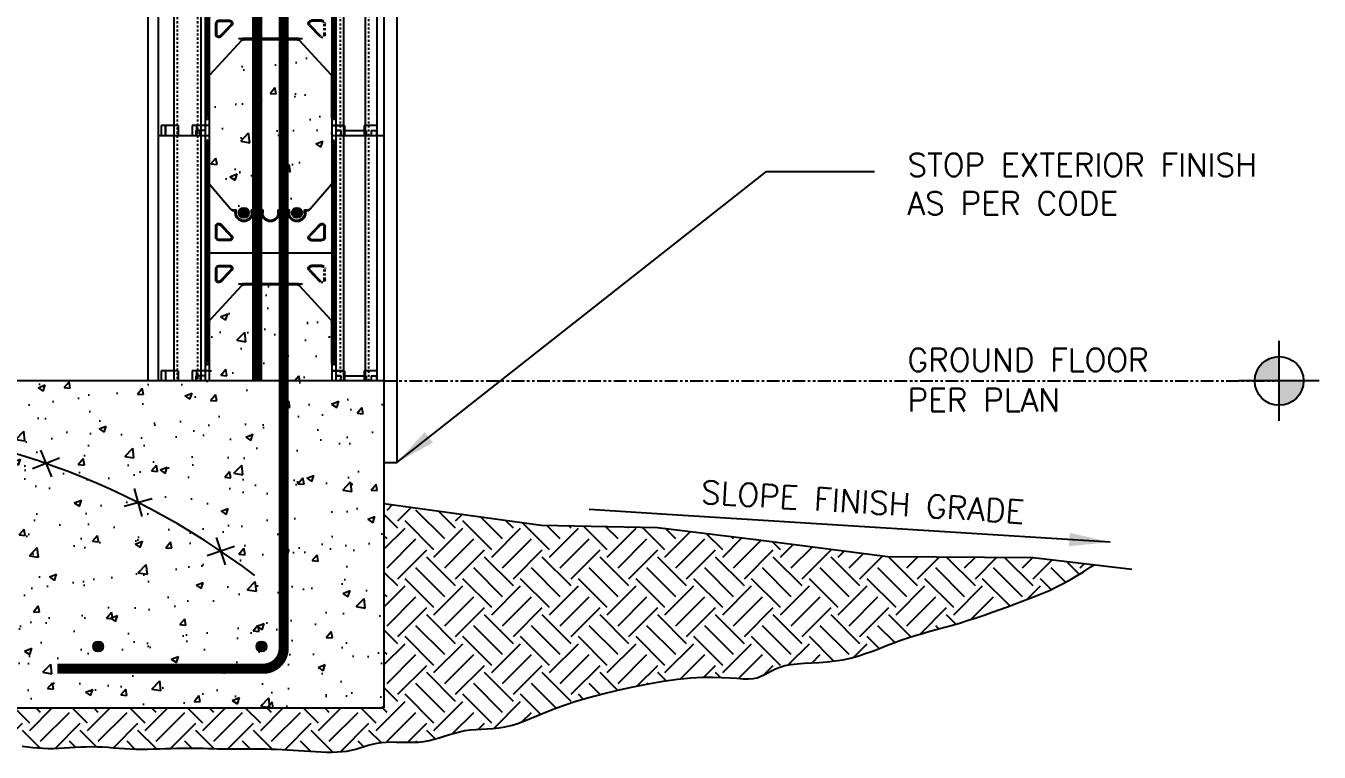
# Model space of a CAD drawing. Header units: inches. Extents: x -50 to 119, y -110 to 80.
# Drawn here: x 51.6 to 115, y -109.6 to -74.1 of the extents above; entities that cross this region are included whole.
import ezdxf

# ---------------------------------------------------------------- set-up
doc = ezdxf.new("R2010")
doc.units = ezdxf.units.IN
doc.header["$MEASUREMENT"] = 0
doc.linetypes.add('DASHED2', pattern=[0.375, 0.25, -0.125])
doc.linetypes.add('PHANTOM', pattern=[2.5, 1.25, -0.25, 0.25, -0.25, 0.25, -0.25])
for name, color, linetype in [('A-NOTE-SYMBOL', 7, 'Continuous'), ('A-SEC-DTL', 3, 'Continuous'), ('LAYER 12', 12, 'Continuous'), ('LAYER 13', 13, 'Continuous'), ('LAYER 5', 5, 'Continuous'), ('LAYER 7', 7, 'Continuous'), ('LAYER 8', 8, 'Continuous')]:
    doc.layers.add(name, color=color, linetype=linetype)
doc.styles.add('NOTES', font='simplex.shx', dxfattribs={"height": 1})
doc.dimstyles.new('DIM-16', dxfattribs={"dimscale": 16, "dimtxt": 0.09375, "dimasz": 0.125, "dimexe": 0.1875, "dimexo": 0.0625, "dimgap": 0.0625, "dimtad": 0, "dimtih": 1, "dimtoh": 1, "dimdec": 4, "dimzin": 3, "dimdsep": 46, "dimlunit": 4, "dimtxsty": 'NOTES', "dimcen": 0.0625, "dimclrt": 4, "dimadec": 0, "dimazin": 0, "dimtfac": 1, "dimtdec": 4, "dimtofl": 0, "dimtmove": 0, "dimatfit": 3, "dimfxl": 1, "dimfrac": 2, "dimtolj": 1, "dimtzin": 0, "dimarcsym": 0})

# ---------------------------------------------------------------- blocks, each defined once
blk = doc.blocks.new('A$C01DD0D20')
at = {"layer": 'LAYER 12'}
for p, q in [((0.35, 12.5), (0.975, 12.5)), ((0.35, 12.5), (0.35, 0)), ((0.35, 12.5), (0.975, 12.5)), ((0.35, 12.5), (0.35, 12)), ((0.925, 12.5), (0.925, 0)), ((0.975, 12.5), (0.975, 12)), ((0.975, 12.5), (0.975, 12)), ((1.937, 12.5), (1.937, 12)), ((1.937, 12.5), (2.562, 12.5)), ((1.937, 12.5), (1.937, 12)), ((1.937, 12.5), (2.562, 12.5)), ((1.987, 12.5), (1.987, 0)), ((2.112, 12.25), (2.112, 12)), ((2.112, 12.25), (2.362, 12.25)), ((2.362, 12.25), (2.362, 0)), ((2.562, 12.5), (2.562, 12)), ((8.562, 12.5), (9.187, 12.5)), ((8.562, 12.5), (8.562, 12)), ((8.562, 12.5), (9.187, 12.5)), ((8.762, 12.25), (8.762, 0)), ((8.762, 12.25), (9.012, 12.25)), ((8.762, 12.25), (8.762, 12)), ((8.762, 12.25), (9.012, 12.25)), ((9.012, 12.25), (9.012, 12)), ((9.012, 12.25), (9.012, 12)), ((9.187, 12.5), (9.187, 12)), ((9.187, 12.5), (9.187, 12)), ((10.087, 12.5), (10.087, 12)), ((10.087, 12.5), (10.712, 12.5)), ((10.087, 12.5), (10.087, 12)), ((10.087, 12.5), (10.712, 12.5)), ((10.712, 12.5), (10.712, 12)), ((10.712, 12.5), (10.712, 12)), ((2.41, 11.727), (2.497, 11.777)), ((2.456, 11.648), (2.41, 11.727)), ((2.462, 11.625), (2.462, 0.927)), ((2.462, 11.586), (2.462, 11.623)), ((2.497, 11.777), (2.556, 11.675)), ((2.562, 11.65), (2.562, 9.67)), ((8.562, 9.67), (8.562, 11.65)), ((8.569, 11.675), (8.628, 11.777)), ((8.628, 11.777), (8.715, 11.727)), ((8.662, 11.625), (8.662, 0.927)), ((8.662, 11.623), (8.662, 11.586)), ((8.715, 11.727), (8.669, 11.648)), ((8.977, 12), (8.977, 0)), ((10.297, 12), (10.297, 0)), ((2.562, 9.67), (2.562, 2.909)), ((2.59, 9.601), (3.608, 8.411)), ((7.517, 8.411), (8.535, 9.601)), ((8.562, 2.909), (8.562, 9.67)), ((3.68, 8.38), (3.687, 8.38)), ((3.837, 8.38), (3.68, 8.38)), ((3.687, 8.38), (3.687, 8.33)), ((3.687, 8.33), (3.787, 8.33)), ((3.837, 8.28), (3.837, 8.225)), ((3.887, 8.225), (3.887, 8.33)), ((4.637, 8.33), (4.637, 8.225)), ((5.137, 8.38), (4.687, 8.38)), ((4.687, 8.225), (4.687, 8.28)), ((4.737, 8.33), (5.087, 8.33)), ((5.137, 8.28), (5.137, 8.225)), ((5.187, 8.225), (5.187, 8.33)), ((5.937, 8.33), (5.937, 8.225)), ((6.437, 8.38), (5.987, 8.38)), ((5.987, 8.225), (5.987, 8.28)), ((6.037, 8.33), (6.387, 8.33)), ((6.437, 8.28), (6.437, 8.225)), ((6.487, 8.225), (6.487, 8.33)), ((7.237, 8.33), (7.237, 8.225)), ((7.445, 8.38), (7.287, 8.38)), ((7.287, 8.225), (7.287, 8.28)), ((7.337, 8.33), (7.437, 8.33)), ((7.437, 8.33), (7.437, 8.38)), ((7.437, 8.38), (7.445, 8.38)), ((3.11, 7.63), (3.629, 7.089)), ((3.146, 7.665), (3.665, 7.124)), ((7.979, 7.665), (7.46, 7.124)), ((8.015, 7.63), (7.496, 7.089)), ((2.887, 7.02), (2.887, 7.561)), ((2.937, 7.02), (2.937, 7.561)), ((8.187, 7.02), (8.187, 7.561)), ((8.237, 7.02), (8.237, 7.561)), ((3.557, 6.92), (3.037, 6.92)), ((3.557, 6.87), (3.037, 6.87)), ((7.568, 6.92), (8.087, 6.92)), ((7.568, 6.87), (8.087, 6.87)), ((2.462, 6.25), (8.662, 6.25)), ((3.037, 5.65), (3.557, 5.65)), ((3.037, 5.6), (3.557, 5.6)), ((3.629, 5.431), (3.11, 4.89)), ((3.665, 5.396), (3.146, 4.855)), ((7.46, 5.396), (7.979, 4.855)), ((7.496, 5.431), (8.015, 4.89)), ((8.087, 5.65), (7.568, 5.65)), ((8.087, 5.6), (7.568, 5.6)), ((8.187, 4.959), (8.187, 5.5)), ((8.237, 4.959), (8.237, 5.5)), ((2.592, 2.979), (4.144, 4.656)), ((4.192, 4.77), (4.036, 4.755)), ((4.036, 4.735), (4.192, 4.72)), ((5.562, 4.77), (4.192, 4.77)), ((4.192, 4.72), (5.562, 4.72)), ((4.25, 4.7), (5.562, 4.7)), ((6.933, 4.77), (5.562, 4.77)), ((5.562, 4.72), (6.933, 4.72)), ((5.562, 4.7), (6.875, 4.7)), ((7.089, 4.755), (6.933, 4.77)), ((6.933, 4.72), (7.089, 4.735)), ((6.981, 4.656), (8.533, 2.979)), ((2.562, 0.9), (2.562, 2.909)), ((8.562, 2.909), (8.562, 0.9)), ((2.456, 0.902), (2.41, 0.823)), ((2.41, 0.823), (2.497, 0.773)), ((2.462, 0.964), (2.462, 0.927)), ((2.497, 0.773), (2.556, 0.875)), ((8.569, 0.875), (8.628, 0.773)), ((8.628, 0.773), (8.715, 0.823)), ((8.662, 0.927), (8.662, 0.964)), ((8.715, 0.823), (8.669, 0.902)), ((0.35, 0.5), (0.975, 0.5)), ((0.35, 0.5), (0.975, 0.5)), ((0.35, 0.5), (0.35, 0)), ((0.35, 0.5), (0.975, 0.5)), ((0.35, 0.5), (0.35, 0)), ((0.35, 0.5), (0.975, 0.5)), ((0.35, 0.5), (0.975, 0.5)), ((0.35, 0.5), (0.975, 0.5)), ((0.35, 0.5), (0.975, 0.5)), ((0.35, 0.5), (0.35, 0)), ((0.35, 0.5), (0.975, 0.5)), ((0.35, 0.5), (0.35, 0)), ((0.35, 0.5), (0.975, 0.5)), ((0.35, 0.5), (0.975, 0.5)), ((0.35, 0.5), (0.975, 0.5)), ((0.35, 0.5), (0.975, 0.5)), ((0.35, 0.5), (0.35, 0)), ((0.35, 0.5), (0.975, 0.5)), ((0.35, 0.5), (0.975, 0.5)), ((0.35, 0.5), (0.975, 0.5)), ((0.35, 0.5), (0.975, 0.5)), ((0.35, 0.5), (0.35, 0)), ((0.35, 0.5), (0.975, 0.5)), ((0.35, 0.5), (0.975, 0.5)), ((0.35, 0.5), (0.975, 0.5)), ((0.35, 0.5), (0.35, 0)), ((0.35, 0.5), (0.975, 0.5)), ((0.35, 0.5), (0.35, 0)), ((0.35, 0.5), (0.35, 0)), ((0.375, 0.25), (0.375, 0)), ((0.625, 0.25), (0.375, 0.25)), ((0.375, 0.25), (0.375, 0)), ((0.625, 0.25), (0.375, 0.25)), ((0.375, 0.25), (0.375, 0)), ((0.625, 0.25), (0.375, 0.25)), ((0.625, 0.25), (0.625, 0)), ((0.625, 0.25), (0.625, 0)), ((0.625, 0.25), (0.625, 0)), ((1.937, 0.25), (0.875, 0.25)), ((0.875, 0.25), (0.875, 0)), ((1.937, 0.25), (0.875, 0.25)), ((0.875, 0.25), (0.875, 0)), ((1.937, 0.25), (0.875, 0.25)), ((0.875, 0.25), (0.875, 0)), ((0.975, 0.5), (0.975, 0)), ((0.975, 0.5), (0.975, 0)), ((0.975, 0.5), (0.975, 0)), ((0.975, 0.5), (0.975, 0)), ((0.975, 0.5), (0.975, 0)), ((0.975, 0.5), (0.975, 0)), ((0.975, 0.5), (0.975, 0)), ((0.975, 0.5), (0.975, 0)), ((0.975, 0.5), (0.975, 0)), ((0.975, 0.5), (0.975, 0)), ((0.975, 0.5), (0.975, 0)), ((0.975, 0.5), (0.975, 0)), ((0.975, 0.5), (0.975, 0)), ((0.975, 0.5), (0.975, 0)), ((0.975, 0.5), (0.975, 0)), ((0.975, 0.5), (0.975, 0)), ((0.975, 0.5), (0.975, 0)), ((0.975, 0.5), (0.975, 0)), ((0.975, 0.5), (0.975, 0)), ((0.975, 0.5), (0.975, 0)), ((1.937, 0.5), (1.937, 0)), ((1.937, 0.5), (2.562, 0.5)), ((1.937, 0.5), (1.937, 0)), ((1.937, 0.5), (2.562, 0.5)), ((1.937, 0.5), (1.937, 0)), ((1.937, 0.5), (2.562, 0.5)), ((1.937, 0.5), (1.937, 0)), ((1.937, 0.5), (2.562, 0.5)), ((1.937, 0.5), (1.937, 0)), ((1.937, 0.5), (2.562, 0.5)), ((1.937, 0.5), (1.937, 0)), ((1.937, 0.5), (2.562, 0.5)), ((1.937, 0.5), (1.937, 0)), ((1.937, 0.5), (2.562, 0.5)), ((1.937, 0.5), (1.937, 0)), ((2.562, 0.5), (1.937, 0.5)), ((1.937, 0.5), (1.937, 0)), ((1.937, 0.5), (2.562, 0.5)), ((1.937, 0.5), (1.937, 0)), ((1.937, 0.5), (2.562, 0.5)), ((1.937, 0.5), (1.937, 0)), ((1.937, 0.5), (2.562, 0.5)), ((1.937, 0.5), (1.937, 0)), ((1.937, 0.5), (2.562, 0.5)), ((1.937, 0.5), (1.937, 0)), ((1.937, 0.5), (2.562, 0.5)), ((1.937, 0.5), (1.937, 0)), ((1.937, 0.5), (2.562, 0.5)), ((1.937, 0.5), (1.937, 0)), ((1.937, 0.5), (2.562, 0.5)), ((1.937, 0.5), (1.937, 0)), ((1.937, 0.5), (2.562, 0.5)), ((1.937, 0.5), (1.937, 0)), ((1.937, 0.5), (2.562, 0.5)), ((1.937, 0.5), (1.937, 0)), ((1.937, 0.5), (2.562, 0.5)), ((1.937, 0.5), (1.937, 0)), ((2.562, 0.5), (1.937, 0.5)), ((1.937, 0.5), (1.937, 0)), ((1.937, 0.5), (2.562, 0.5)), ((1.937, 0.5), (1.937, 0)), ((1.937, 0.5), (2.562, 0.5)), ((1.937, 0.5), (1.937, 0)), ((2.562, 0.5), (1.937, 0.5)), ((1.937, 0.5), (1.937, 0)), ((1.937, 0.5), (2.562, 0.5)), ((2.112, 0.25), (2.112, 0)), ((2.112, 0.25), (2.362, 0.25)), ((2.112, 0.25), (2.112, 0)), ((2.112, 0.25), (2.362, 0.25)), ((2.112, 0.25), (2.112, 0)), ((2.112, 0.25), (2.362, 0.25)), ((2.112, 0.25), (2.112, 0)), ((2.362, 0.25), (2.112, 0.25)), ((2.112, 0.25), (2.112, 0)), ((2.112, 0.25), (2.362, 0.25)), ((2.112, 0.25), (2.112, 0)), ((2.112, 0.25), (2.362, 0.25)), ((2.112, 0.25), (2.112, 0)), ((2.112, 0.25), (2.362, 0.25)), ((2.112, 0.25), (2.112, 0)), ((2.112, 0.25), (2.362, 0.25)), ((2.112, 0.25), (2.112, 0)), ((2.112, 0.25), (2.362, 0.25)), ((2.112, 0.25), (2.112, 0)), ((2.362, 0.25), (2.112, 0.25)), ((2.112, 0.25), (2.112, 0)), ((2.112, 0.25), (2.362, 0.25)), ((2.112, 0.25), (2.112, 0)), ((2.362, 0.25), (2.112, 0.25)), ((2.362, 0.25), (2.362, 0)), ((2.362, 0.25), (2.362, 0)), ((2.362, 0.25), (2.362, 0)), ((2.562, 0.5), (2.562, 0)), ((2.562, 0.5), (2.562, 0)), ((2.562, 0.5), (2.562, 0)), ((2.562, 0.5), (2.562, 0)), ((2.562, 0.5), (2.562, 0)), ((2.562, 0.5), (2.562, 0)), ((2.562, 0.5), (2.562, 0)), ((2.562, 0.5), (2.562, 0)), ((2.562, 0.5), (2.562, 0)), ((2.562, 0.5), (2.562, 0)), ((2.562, 0.5), (2.562, 0)), ((8.562, 0.5), (9.183, 0.5)), ((8.562, 0.5), (9.183, 0.5)), ((8.562, 0.5), (9.183, 0.5)), ((8.758, 0.25), (8.758, 0)), ((8.758, 0.25), (9.008, 0.25)), ((8.758, 0.25), (9.008, 0.25)), ((8.758, 0.25), (8.758, 0)), ((8.758, 0.25), (9.008, 0.25)), ((8.762, 0.5), (8.762, 0)), ((8.762, 0.5), (9.387, 0.5)), ((8.962, 0.25), (9.212, 0.25)), ((9.008, 0.25), (9.008, 0)), ((9.008, 0.25), (9.008, 0)), ((9.008, 0.25), (9.008, 0)), ((9.183, 0.5), (9.183, 0)), ((9.183, 0.5), (9.183, 0)), ((9.183, 0.5), (9.183, 0)), ((9.212, 0.25), (9.212, 0)), ((9.387, 0.5), (9.387, 0)), ((10.083, 0.5), (10.083, 0)), ((10.083, 0.5), (10.708, 0.5)), ((10.083, 0.5), (10.083, 0)), ((10.083, 0.5), (10.708, 0.5)), ((10.083, 0.5), (10.083, 0)), ((10.083, 0.5), (10.708, 0.5)), ((10.287, 0.5), (10.287, 0)), ((10.287, 0.5), (10.912, 0.5)), ((10.708, 0.5), (10.708, 0)), ((10.708, 0.5), (10.708, 0)), ((10.708, 0.5), (10.708, 0)), ((10.912, 0.5), (10.912, 0))]:
    blk.add_line(p, q, dxfattribs=at)
at = {"layer": 'LAYER 12', "linetype": 'DASHED2', "ltscale": 0.15}
for p, q in [((0.765, 12.5), (0.765, 0)), ((2.147, 12.5), (2.147, 0)), ((9.137, 12), (9.137, 0)), ((10.137, 12), (10.137, 0)), ((2.887, 4.959), (2.887, 5.5)), ((2.937, 4.959), (2.937, 5.5))]:
    blk.add_line(p, q, dxfattribs=at)
at = {"layer": 'LAYER 12'}
for centre, radius, start, end in [((2.412, 11.623), 0.05, 0, 30), ((2.512, 11.65), 0.05, 0, 30), ((8.612, 11.65), 0.05, 150, 180), ((8.712, 11.623), 0.05, 150, 180), ((2.662, 9.67), 0.1, 180, 223.83086), ((8.462, 9.67), 0.1, 316.16914, 360), ((3.68, 8.48), 0.1, 223.83086, 270), ((3.787, 8.28), 0.05, 360, 90), ((3.837, 8.33), 0.05, 0, 90), ((4.687, 8.33), 0.05, 90, 180), ((4.737, 8.28), 0.05, 90, 180), ((5.087, 8.28), 0.05, 360, 90), ((5.137, 8.33), 0.05, 0, 90), ((5.987, 8.33), 0.05, 90, 180), ((6.037, 8.28), 0.05, 90, 180), ((6.387, 8.28), 0.05, 0, 90), ((6.437, 8.33), 0.05, 0, 90), ((7.287, 8.33), 0.05, 90, 180), ((7.337, 8.28), 0.05, 90, 180), ((7.445, 8.48), 0.1, 270, 316.16914), ((3.037, 7.561), 0.15, 43.83086, 180), ((3.037, 7.561), 0.1, 43.83086, 180), ((4.262, 8.225), 0.425, 180, 360), ((4.262, 8.225), 0.375, 180, 0), ((5.562, 8.225), 0.425, 180, 270), ((5.562, 8.225), 0.375, 180, 270), ((5.562, 8.225), 0.425, 270, 0), ((5.562, 8.225), 0.375, 270, 0), ((6.862, 8.225), 0.425, 180, 0), ((6.862, 8.225), 0.375, 180, 0), ((8.087, 7.561), 0.15, 0, 136.16914), ((8.087, 7.561), 0.1, 0, 136.16914), ((3.037, 7.02), 0.15, 180, 270), ((3.037, 7.02), 0.1, 180, 270), ((3.557, 7.02), 0.15, 270, 43.83086), ((3.557, 7.02), 0.1, 270, 43.83086), ((7.568, 7.02), 0.15, 136.16914, 270), ((7.568, 7.02), 0.1, 136.16914, 270), ((8.087, 7.02), 0.15, 270, 0), ((8.087, 7.02), 0.1, 270, 360), ((3.557, 5.5), 0.15, 316.16914, 90), ((3.557, 5.5), 0.1, 316.16914, 90), ((7.568, 5.5), 0.15, 90, 223.83086), ((7.568, 5.5), 0.1, 90, 223.83086), ((8.087, 5.5), 0.15, 360, 90), ((8.087, 5.5), 0.1, 0, 90), ((4.037, 4.745), 0.01, 97.40989, 262.59011), ((4.25, 4.55), 0.15, 90, 135), ((6.875, 4.55), 0.15, 45, 90), ((7.088, 4.745), 0.01, 277.40989, 82.59011), ((8.087, 4.959), 0.15, 223.83086, 360), ((8.087, 4.959), 0.1, 223.83086, 0), ((2.662, 2.909), 0.1, 135, 180), ((8.462, 2.909), 0.1, 360, 45), ((2.412, 0.927), 0.05, 330, 360), ((2.512, 0.9), 0.05, 330, 360), ((8.612, 0.9), 0.05, 180, 210), ((8.712, 0.927), 0.05, 180, 210)]:
    blk.add_arc(centre, radius, start, end, dxfattribs=at)
at = {"layer": 'LAYER 12', "linetype": 'DASHED2', "ltscale": 0.15}
for centre, radius, start, end in [((3.037, 5.5), 0.15, 90, 180), ((3.037, 5.5), 0.1, 90, 180), ((3.037, 4.959), 0.15, 180, 316.16914), ((3.037, 4.959), 0.1, 180, 316.16914)]:
    blk.add_arc(centre, radius, start, end, dxfattribs=at)
at = {"layer": 'LAYER 5'}
for p, q in [((2.562, 12.5), (2.562, 0)), ((8.562, 12.5), (8.562, 0)), ((0, 12), (0, 0)), ((0, 12), (2.562, 12)), ((8.562, 12), (11.062, 12)), ((11.062, 12), (11.062, 0)), ((0, 0), (2.562, 0)), ((8.562, 0), (11.062, 0))]:
    blk.add_line(p, q, dxfattribs=at)
blk = doc.blocks.new('ELEVATION-MARK')
at = {"layer": 'A-NOTE-SYMBOL'}
h = blk.add_hatch(color=256, dxfattribs=at)
h.paths.add_polyline_path([(0, 0), (0, 0.1136, 0.414214), (-0.1136, 0)])
h.paths.add_polyline_path([(0, -0.1136, 0.414214), (0.1136, 0), (0, 0)])
for p, q in [((0, -0.1865), (0, 0.1865)), ((0.1865, 0), (-0.1865, 0))]:
    blk.add_line(p, q, dxfattribs=at)
at = {"layer": 'A-NOTE-SYMBOL', "color": 3}
blk.add_circle((0, 0), 0.1136, dxfattribs=at)

msp = doc.modelspace()

# ---------------------------------------------------------------- hatches: boundary and pattern name
at = {"layer": 'LAYER 12'}
h = msp.add_hatch(dxfattribs=at)
h.set_pattern_fill('EARTH', color=256, scale=8, angle=45, style=0)
h.set_pattern_definition([(45, (16.125, -109.6004), (2e-16, 2.828427), [2, -2]), (45, (15.5946, -109.07), (2e-16, 2.828427), [2, -2]), (45, (15.0643, -108.5397), (2e-16, 2.828427), [2, -2]), (135, (15.0643, -108.1862), (-2.828427, 4e-16), [2, -2]), (135, (15.5946, -107.6558), (-2.828427, 4e-16), [2, -2]), (135, (16.125, -107.1255), (-2.828427, 4e-16), [2, -2])])
h.paths.add_polyline_path([(27.18742, -95.42978), (27.18742, -98.24682), (27.48001, -98.35058), (27.80528, -98.47083), (28.12411, -98.58821), (28.43925, -98.69823), (28.75348, -98.7964), (29.06955, -98.87822), (29.39021, -98.93919), (29.71754, -98.97658), (30.0508, -98.99465), (30.38856, -98.99943), (30.72938, -98.99697), (31.07184, -98.99327), (31.41451, -98.99438), (31.75595, -99.00632), (32.09473, -99.03512), (32.42973, -99.08556), (32.76104, -99.15747), (33.08909, -99.24941), (33.41427, -99.35994), (33.737, -99.48764), (34.05768, -99.63108), (34.37673, -99.78883), (34.69455, -99.95945), (35.01087, -100.14167), (35.3227, -100.33483), (35.62634, -100.53841), (35.91813, -100.7519), (36.19437, -100.97479), (36.4514, -101.20657), (36.68552, -101.44673), (36.89306, -101.69476), (37.07243, -101.94995), (37.23044, -102.21075), (37.37598, -102.47544), (37.51793, -102.74227), (37.66521, -103.00951), (37.82669, -103.27543), (38.01128, -103.53827), (38.22787, -103.79632), (38.48242, -104.04823), (38.76918, -104.29432), (39.07945, -104.5353), (39.40455, -104.77189), (39.73578, -105.00479), (40.06446, -105.23474), (40.38189, -105.46243), (40.67938, -105.68859), (40.95058, -105.91334), (41.19847, -106.13441), (41.42837, -106.34894), (41.64559, -106.55407), (41.85545, -106.74693), (42.06326, -106.92467), (42.27435, -107.08443), (42.49402, -107.22334), (42.72678, -107.33982), (42.97387, -107.43739), (43.23569, -107.52086), (43.51268, -107.59504), (43.80525, -107.66471), (44.11381, -107.73469), (44.43879, -107.80978), (44.7806, -107.89478), (45.13907, -107.99308), (45.51158, -108.10236), (45.89493, -108.21889), (46.28593, -108.33894), (46.68136, -108.45878), (47.07801, -108.57468), (47.47269, -108.68291), (47.86219, -108.77973), (48.24372, -108.8624), (48.6162, -108.93205), (48.97894, -108.99081), (49.33128, -109.0408), (49.67255, -109.08414), (50.00207, -109.12296), (50.31918, -109.15936), (50.62319, -109.19548), (50.91392, -109.23282), (51.19306, -109.27052), (51.46281, -109.30706), (51.72532, -109.34097), (51.9828, -109.37076), (52.2374, -109.39492), (52.49132, -109.41198), (52.74672, -109.42045), (53.00534, -109.41947), (53.26706, -109.41082), (53.53129, -109.39689), (53.79748, -109.3801), (54.24908, -109.35098), (54.60201, -109.3366), (54.87026, -109.33241), (55.1378, -109.33665), (55.40512, -109.348), (55.67289, -109.36439), (55.94181, -109.38377), (56.21256, -109.40405), (56.48584, -109.4232), (56.76233, -109.43913), (57.04272, -109.44979), (57.32731, -109.45371), (57.61489, -109.45178), (57.90384, -109.44549), (58.19256, -109.43634), (58.47944, -109.42581), (58.95096, -109.40849), (59.31304, -109.40088), (59.57695, -109.39935), (59.83353, -109.40149), (60.08368, -109.40638), (60.32832, -109.41311), (60.56838, -109.42075), (60.80477, -109.42839), (61.03841, -109.43512), (61.27021, -109.44001), (61.50108, -109.44241), (61.73183, -109.44276), (61.96327, -109.44173), (62.1962, -109.44001), (62.58836, -109.43714), (62.91196, -109.4376), (63.15889, -109.44001), (63.41108, -109.44501), (63.66821, -109.45254), (63.92969, -109.46236), (64.19496, -109.47424), (64.46344, -109.48796), (64.73456, -109.50328), (65.00775, -109.51998), (65.28242, -109.53782), (65.55782, -109.55629), (65.83241, -109.57374), (66.10449, -109.5882), (66.37232, -109.59773), (66.63419, -109.60039), (66.88837, -109.59422), (67.13315, -109.57727), (67.36681, -109.5476), (67.58846, -109.50425), (67.8006, -109.45025), (68.00654, -109.38959), (68.37421, -109.275), (68.74251, -109.17458), (69.05976, -109.12701), (69.29741, -109.10926), (69.5463, -109.10423), (69.80391, -109.10723), (70.06771, -109.11356), (70.33517, -109.11851), (70.60379, -109.11738), (70.87103, -109.10548), (71.13437, -109.0781), (71.39197, -109.03214), (71.64476, -108.97081), (71.89434, -108.89894), (72.14231, -108.82134), (72.56106, -108.68875), (72.89265, -108.60229), (73.15025, -108.54991), (73.41392, -108.51413), (73.68343, -108.49107), (73.95822, -108.47512), (74.23771, -108.46066), (74.52133, -108.44207), (74.8085, -108.41374), (75.09865, -108.37005), (75.39122, -108.30538), (75.68723, -108.21559), (75.99422, -108.10241), (76.3213, -107.96905), (76.67761, -107.81871), (77.07229, -107.65459), (77.51447, -107.4799), (78.01328, -107.29785), (78.57785, -107.11163), (79.21273, -106.92467), (79.90409, -106.74128), (80.63353, -106.56597), (81.38264, -106.40326), (82.13301, -106.25767), (82.86623, -106.13371), (83.56389, -106.03592), (84.20758, -105.9688), (84.78291, -105.93477), (85.29157, -105.92781), (85.73926, -105.93979), (86.13169, -105.96258), (86.47454, -105.98806), (86.77354, -106.00809), (87.03437, -106.01455), (87.26274, -105.99931), (87.46478, -105.95667), (87.6483, -105.89063), (87.82152, -105.80761), (87.99269, -105.71405), (88.29194, -105.54924), (88.57617, -105.43441), (88.82143, -105.36296), (89.10339, -105.31111), (89.41829, -105.27519), (89.75993, -105.24956), (90.12216, -105.22856), (90.4988, -105.20653), (90.88367, -105.17782), (91.2706, -105.13676), (91.65341, -105.0777), (92.02724, -104.99664), (92.39245, -104.89616), (92.75071, -104.78051), (93.1037, -104.65393), (93.45309, -104.52066), (93.80055, -104.38495), (94.14775, -104.25105), (94.49637, -104.12318), (94.84784, -104.00451), (95.20265, -103.89381), (95.56107, -103.78876), (95.92334, -103.68706), (96.28973, -103.58639), (96.66049, -103.48443), (97.03588, -103.37887), (97.41617, -103.2674), (97.80117, -103.14834), (98.18899, -103.0226), (98.57734, -102.89171), (98.96388, -102.75722), (99.3463, -102.62068), (99.7223, -102.48362), (100.08955, -102.34759), (100.44573, -102.21413), (100.78946, -102.08394), (101.12303, -101.95433), (101.44965, -101.82176), (101.77254, -101.6827), (102.09491, -101.53361), (102.41999, -101.37095), (102.75098, -101.1912), (103.09111, -100.99081), (103.44356, -100.76817), (103.96449, -100.43008), (100.98114, -100.07682), (93.84697, -100.02591), (87.52814, -99.21121), (82.58518, -98.60019), (76.87785, -98.49835), (69.18742, -97.42978), (69.18742, -107.42978), (51.18742, -107.42978), (39.18742, -95.42978)])
at = {"layer": 'LAYER 13'}
h = msp.add_hatch(dxfattribs=at)
h.set_pattern_fill('AR-CONC', color=256, scale=0.5, style=0)
h.set_pattern_definition([(50, (-9.1585, -8.0935), (3.5863, -0.31376), [0.375, -4.125]), (355, (-9.1585, -8.0935), (-0.69376, 3.76096), [0.3, -3.3]), (100.4514, (-8.8596, -8.1197), (2.89255, 3.4472), [0.3187, -3.50571]), (46.184, (-9.1585, -7.0935), (5.3362, -0.8276), [0.5625, -6.1875]), (96.6356, (-8.714, -7.1625), (4.67331, 4.8706), [0.47805, -5.25856]), (351.184, (-9.1585, -7.0935), (4.6733, 4.8706), [0.45, -4.95]), (21, (-8.6585, -7.3435), (2.984535, -2.013094), [0.375, -4.125]), (326, (-8.6585, -7.3435), (1.21658, 3.62575), [0.3, -3.3]), (71.4514, (-8.4098, -7.5113), (4.20111, 1.61265), [0.3187, -3.50571]), (37.5, (-9.1585, -8.0935), (0.0608, 1.66447), [0, -3.26, 0, -3.35, 0, -3.3125]), (7.5, (-9.1585, -8.0935), (1.315348, 1.97206), [0, -1.91, 0, -3.185, 0, -1.2625]), (327.5, (-10.2735, -8.0935), (2.669112, -0.112774), [0, -1.25, 0, -3.9, 0, -5.175]), (317.5, (-10.7735, -8.0935), (2.91593, 0.500525), [0, -1.625, 0, -2.59, 0, -3.675])])
h.paths.add_polyline_path([(66.62492, -76.5212), (64.93778, -74.72978), (62.31205, -74.72978), (60.62492, -76.5212), (60.62492, -81.75955), (61.74992, -83.04978), (65.49992, -83.04978), (66.62492, -81.75955)])
h = msp.add_hatch(dxfattribs=at)
h.set_pattern_fill('AR-CONC', color=256, scale=0.5, style=0)
h.set_pattern_definition([(50, (0, -8.0935), (3.5863, -0.31376), [0.375, -4.125]), (355, (0, -8.0935), (-0.69376, 3.76096), [0.3, -3.3]), (100.4514, (0.299, -8.1197), (2.89255, 3.4472), [0.3187, -3.50571]), (46.184, (0, -7.0935), (5.3362, -0.8276), [0.5625, -6.1875]), (96.6356, (0.4447, -7.1625), (4.67331, 4.8706), [0.47805, -5.25856]), (351.184, (0, -7.0935), (4.6733, 4.8706), [0.45, -4.95]), (21, (0.5, -7.3435), (2.984535, -2.013094), [0.375, -4.125]), (326, (0.5, -7.3435), (1.21658, 3.62575), [0.3, -3.3]), (71.4514, (0.7487, -7.5113), (4.20111, 1.61265), [0.3187, -3.50571]), (37.5, (0, -8.0935), (0.0608, 1.66447), [0, -3.26, 0, -3.35, 0, -3.3125]), (7.5, (0, -8.0935), (1.315348, 1.97206), [0, -1.91, 0, -3.185, 0, -1.2625]), (327.5, (-1.115, -8.0935), (2.669112, -0.112774), [0, -1.25, 0, -3.9, 0, -5.175]), (317.5, (-1.615, -8.0935), (2.91593, 0.500525), [0, -1.625, 0, -2.59, 0, -3.675])])
h.paths.add_polyline_path([(66.62492, -88.5212, 0.17887258), (66.60088, -88.45617), (65.04385, -86.77371, 0.19891237), (64.93778, -86.72978), (63.62492, -86.72978), (62.31205, -86.72978, 0.19891237), (62.20598, -86.77371), (60.64895, -88.45617, 0.17887258), (60.62492, -88.5212), (60.62492, -91.42978), (66.62492, -91.42978), (66.62492, -90.92979), (66.62492, -90.92978)])
h = msp.add_hatch(dxfattribs=at)
h.set_pattern_fill('AR-CONC', color=256, scale=0.5, style=0)
h.set_pattern_definition([(50, (21.125, -107.4298), (3.5863, -0.31376), [0.375, -4.125]), (355, (21.125, -107.4298), (-0.69376, 3.76096), [0.3, -3.3]), (100.4514, (21.4238, -107.456), (2.89255, 3.4472), [0.3187, -3.5057]), (46.184, (21.125, -106.43), (5.3362, -0.8276), [0.5625, -6.1875]), (96.636, (21.5696, -106.499), (4.6733, 4.8706), [0.47805, -5.25856]), (351.184, (21.125, -106.43), (4.6733, 4.8706), [0.45, -4.95]), (21, (21.625, -106.6798), (2.98454, -2.0131), [0.375, -4.125]), (326, (21.625, -106.6798), (1.21658, 3.62575), [0.3, -3.3]), (71.4514, (21.8736, -106.8475), (4.20111, 1.61265), [0.3187, -3.5057]), (37.5, (21.1249, -107.4298), (0.0608, 1.66447), [0, -3.26, 0, -3.35, 0, -3.3125]), (7.5, (21.125, -107.4298), (1.31535, 1.97206), [0, -1.91, 0, -3.185, 0, -1.2625]), (327.5, (20.0099, -107.4298), (2.669112, -0.112774), [0, -1.25, 0, -3.9, 0, -5.175]), (317.5, (19.51, -107.4298), (2.91593, 0.50052), [0, -1.625, 0, -2.59, 0, -3.675])])
h.paths.add_polyline_path([(27.18742, -91.42978), (27.18742, -92.42978), (28.18742, -92.92978), (26.18742, -93.92978), (27.18742, -94.42978), (27.18742, -95.42978), (39.18742, -95.42978), (51.18742, -107.42978), (69.18742, -107.42978), (69.18742, -91.42978), (66.62492, -91.42978)])
h.paths.add_polyline_path([(55.43742, -104.42978, -1), (54.93742, -104.42978, -1)], flags=16)
h.paths.add_polyline_path([(63.43742, -104.42978, -1), (62.93742, -104.42978, -1)], flags=16)
at = {"layer": 'LAYER 8'}
for points in [[(62.57492, -83.20478, 1), (62.07492, -83.20478, 1)], [(65.17492, -83.20478, 1), (64.67492, -83.20478, 1)], [(55.43742, -104.42978, -1), (54.93742, -104.42978, -1)], [(62.93742, -104.42978, 1), (63.43742, -104.42978, 1)]]:
    msp.add_hatch(color=256, dxfattribs=at).paths.add_polyline_path(points)

# ---------------------------------------------------------------- linework, layer by layer
at = {"layer": 'A-SEC-DTL', "color": 5, "linetype": 'PHANTOM', "ltscale": 0.5}
msp.add_line((69.18742, -91.4298), (113.02531, -91.42965), dxfattribs=at)
at = {"layer": 'DEFPOINTS'}
msp.add_lwpolyline([(51.46281, -109.30706), (51.72532, -109.34097), (51.9828, -109.37076), (52.2374, -109.39492), (52.49132, -109.41198), (52.74672, -109.42045), (53.00534, -109.41947), (53.26706, -109.41082), (53.53129, -109.39689), (53.79748, -109.3801), (54.06504, -109.36285), (54.33341, -109.34754), (54.60201, -109.3366), (54.87026, -109.33241), (55.1378, -109.33665), (55.40512, -109.348), (55.67289, -109.36439), (55.94181, -109.38377), (56.21256, -109.40405), (56.48584, -109.4232), (56.76233, -109.43913), (57.04272, -109.44979), (57.32731, -109.45371), (57.61489, -109.45178), (57.90384, -109.44549), (58.19256, -109.43634), (58.47944, -109.42581), (58.76289, -109.4154), (59.04129, -109.4066), (59.31304, -109.40088), (59.57695, -109.39935), (59.83353, -109.40149), (60.08368, -109.40638), (60.32832, -109.41311), (60.56838, -109.42075), (60.80477, -109.42839), (61.03841, -109.43512), (61.27021, -109.44001), (61.50108, -109.44241), (61.73183, -109.44276), (61.96327, -109.44173), (62.1962, -109.44001), (62.43142, -109.43829), (62.66974, -109.43726), (62.91196, -109.4376), (63.15889, -109.44001), (63.41108, -109.44501), (63.66821, -109.45254), (63.92969, -109.46236), (64.19496, -109.47424), (64.46344, -109.48796), (64.73456, -109.50328), (65.00775, -109.51998), (65.28242, -109.53782), (65.55782, -109.55629), (65.83241, -109.57374), (66.10449, -109.5882), (66.37232, -109.59773), (66.63419, -109.60039), (66.88837, -109.59422), (67.13315, -109.57727), (67.36681, -109.5476), (67.58846, -109.50425), (67.8006, -109.45025), (68.00654, -109.38959), (68.20961, -109.3263), (68.41315, -109.26438), (68.62047, -109.20786), (68.8349, -109.16073), (69.05976, -109.12701), (69.29741, -109.10926), (69.5463, -109.10423), (69.80391, -109.10723), (70.06771, -109.11356), (70.33517, -109.11851), (70.60379, -109.11738), (70.87103, -109.10548), (71.13437, -109.0781), (71.39197, -109.03214), (71.64476, -108.97081), (71.89434, -108.89894), (72.14231, -108.82134), (72.39028, -108.74282), (72.63986, -108.6682), (72.89265, -108.60229), (73.15025, -108.54991), (73.41392, -108.51413), (73.68343, -108.49107), (73.95822, -108.47512), (74.23771, -108.46066), (74.52133, -108.44207), (74.8085, -108.41374), (75.09865, -108.37005), (75.39122, -108.30538), (75.68723, -108.21559), (75.99422, -108.10241), (76.3213, -107.96905), (76.67761, -107.81871), (77.07229, -107.65459), (77.51447, -107.4799), (78.01328, -107.29785), (78.57785, -107.11163), (79.21273, -106.92467), (79.90409, -106.74128), (80.63353, -106.56597), (81.38264, -106.40326), (82.13301, -106.25767), (82.86623, -106.13371), (83.56389, -106.03592), (84.20758, -105.9688), (84.78291, -105.93477), (85.29157, -105.92781), (85.73926, -105.93979), (86.13169, -105.96258), (86.47454, -105.98806), (86.77354, -106.00809), (87.03437, -106.01455), (87.26274, -105.99931), (87.46478, -105.95667), (87.6483, -105.89063), (87.82152, -105.80761), (87.99269, -105.71405), (88.17003, -105.61638), (88.36178, -105.52102), (88.57617, -105.43441), (88.82143, -105.36296), (89.10339, -105.31111), (89.41829, -105.27519), (89.75993, -105.24956), (90.12216, -105.22856), (90.4988, -105.20653), (90.88367, -105.17782), (91.2706, -105.13676), (91.65341, -105.0777), (92.02724, -104.99664), (92.39245, -104.89616), (92.75071, -104.78051), (93.1037, -104.65393), (93.45309, -104.52066), (93.80055, -104.38495), (94.14775, -104.25105), (94.49637, -104.12318), (94.84784, -104.00451), (95.20265, -103.89381), (95.56107, -103.78876), (95.92334, -103.68706), (96.28973, -103.58639), (96.66049, -103.48443), (97.03588, -103.37887), (97.41617, -103.2674), (97.80117, -103.14834), (98.18899, -103.0226), (98.57734, -102.89171), (98.96388, -102.75722), (99.3463, -102.62068), (99.7223, -102.48362), (100.08955, -102.34759), (100.44573, -102.21413), (100.78946, -102.08394), (101.12303, -101.95433), (101.44965, -101.82176), (101.77254, -101.6827), (102.09491, -101.53361), (102.41999, -101.37095), (102.75098, -101.1912), (103.09111, -100.99081), (103.44356, -100.76817), (103.81145, -100.5294), (103.96654, -100.43032)], dxfattribs=at)
at = {"layer": 'LAYER 5'}
for p, q in [((69.18742, -91.42978), (27.18742, -91.42978)), ((69.18742, -91.42978), (69.18742, -107.42978)), ((52.36931, -94.81948), (52.89737, -96.13141)), ((53.2893, -95.21141), (51.97738, -95.73947)), ((56.95866, -96.70491), (57.33213, -98.06891)), ((57.8274, -97.20017), (56.46339, -97.57365)), ((60.97356, -99.09211), (61.41707, -100.43498)), ((61.86675, -99.54179), (60.52388, -99.9853)), ((51.18742, -107.42978), (69.18742, -107.42978))]:
    msp.add_line(p, q, dxfattribs=at)
at = {"layer": 'LAYER 5', "const_width": 0.5, "flags": 128}
msp.add_lwpolyline([(62.97492, -55.42978), (62.97492, -91.42978)], dxfattribs=at)
msp.add_lwpolyline([(64.27492, -67.42978), (64.27492, -104.51728, -0.41421356), (63.27492, -105.51728), (53.18742, -105.51728)], format="xyb", dxfattribs=at)
at = {"layer": 'LAYER 5', "flags": 128}
msp.add_lwpolyline([(69.18742, -97.42978), (76.87785, -98.49835), (82.58518, -98.60019), (87.52814, -99.21121), (93.84697, -100.02591), (100.98114, -100.07682), (105.81242, -100.64889)], dxfattribs=at)
at = {"layer": 'LAYER 5'}
msp.add_arc((40.51058, -130.37255), 36.94279, 52.7805573, 89.9490626, dxfattribs=at)
at = {"layer": 'LAYER 8'}
for p, q in [((57.62492, -52.42978), (57.62492, -91.42978)), ((69.81242, -53.02533), (69.81242, -95.42978)), ((69.18742, -95.42978), (69.81242, -95.42978))]:
    msp.add_line(p, q, dxfattribs=at)
for centre in [(62.32492, -83.20478), (64.92492, -83.20478), (55.18742, -104.42978), (63.18742, -104.42978)]:
    msp.add_circle(centre, 0.25, dxfattribs=at)

# ---------------------------------------------------------------- block references
at = {"xscale": -1}
for p in [(69.18741, -79.42979), (69.18741, -91.42979)]:
    msp.add_blockref('A$C01DD0D20', p, dxfattribs=at)
at = {"layer": 'A-SEC-DTL', "xscale": 10.5, "yscale": 10.5, "zscale": 10.5}
msp.add_blockref('ELEVATION-MARK', (113.02531, -91.42959), dxfattribs=at)

# ---------------------------------------------------------------- texts
at = {"layer": 'LAYER 7', "insert": (94.82211, -80.29353), "char_height": 1.125, "attachment_point": 1, "style": 'NOTES'}
msp.add_mtext_dynamic_manual_height_columns('\\A1;STOP EXTERIOR FINISH\\PAS PER CODE', width=28.9113797, gutter_width=5, heights=[0], dxfattribs=at)
at = {"layer": 'LAYER 7', "char_height": 1.125, "width": 28.9113797, "attachment_point": 1, "style": 'NOTES'}
for s, insert in [('GROUND FLOOR', (94.82211, -89.84144)), ('PER PLAN', (94.82211, -91.80173))]:
    msp.add_mtext(s, dxfattribs=dict(at, insert=insert))
at = {"layer": 'LAYER 7', "insert": (100.58703, -97.28657), "char_height": 1.125, "width": 28.9113797, "attachment_point": 3, "rotation": 356.4236656, "style": 'NOTES'}
msp.add_mtext('\\A1;SLOPE FINISH GRADE', dxfattribs=at)

# ---------------------------------------------------------------- leaders
at = {"layer": 'LAYER 8'}
for points in [[(69.81242, -95.42978), (87.92726, -81.17865), (93.20798, -81.17865)], [(104.74748, -99.32047), (83.04855, -97.9643), (79.23157, -97.72574)]]:
    msp.add_leader(points, dimstyle='DIM-16', dxfattribs=at)

doc.saveas('drawing.dxf')
